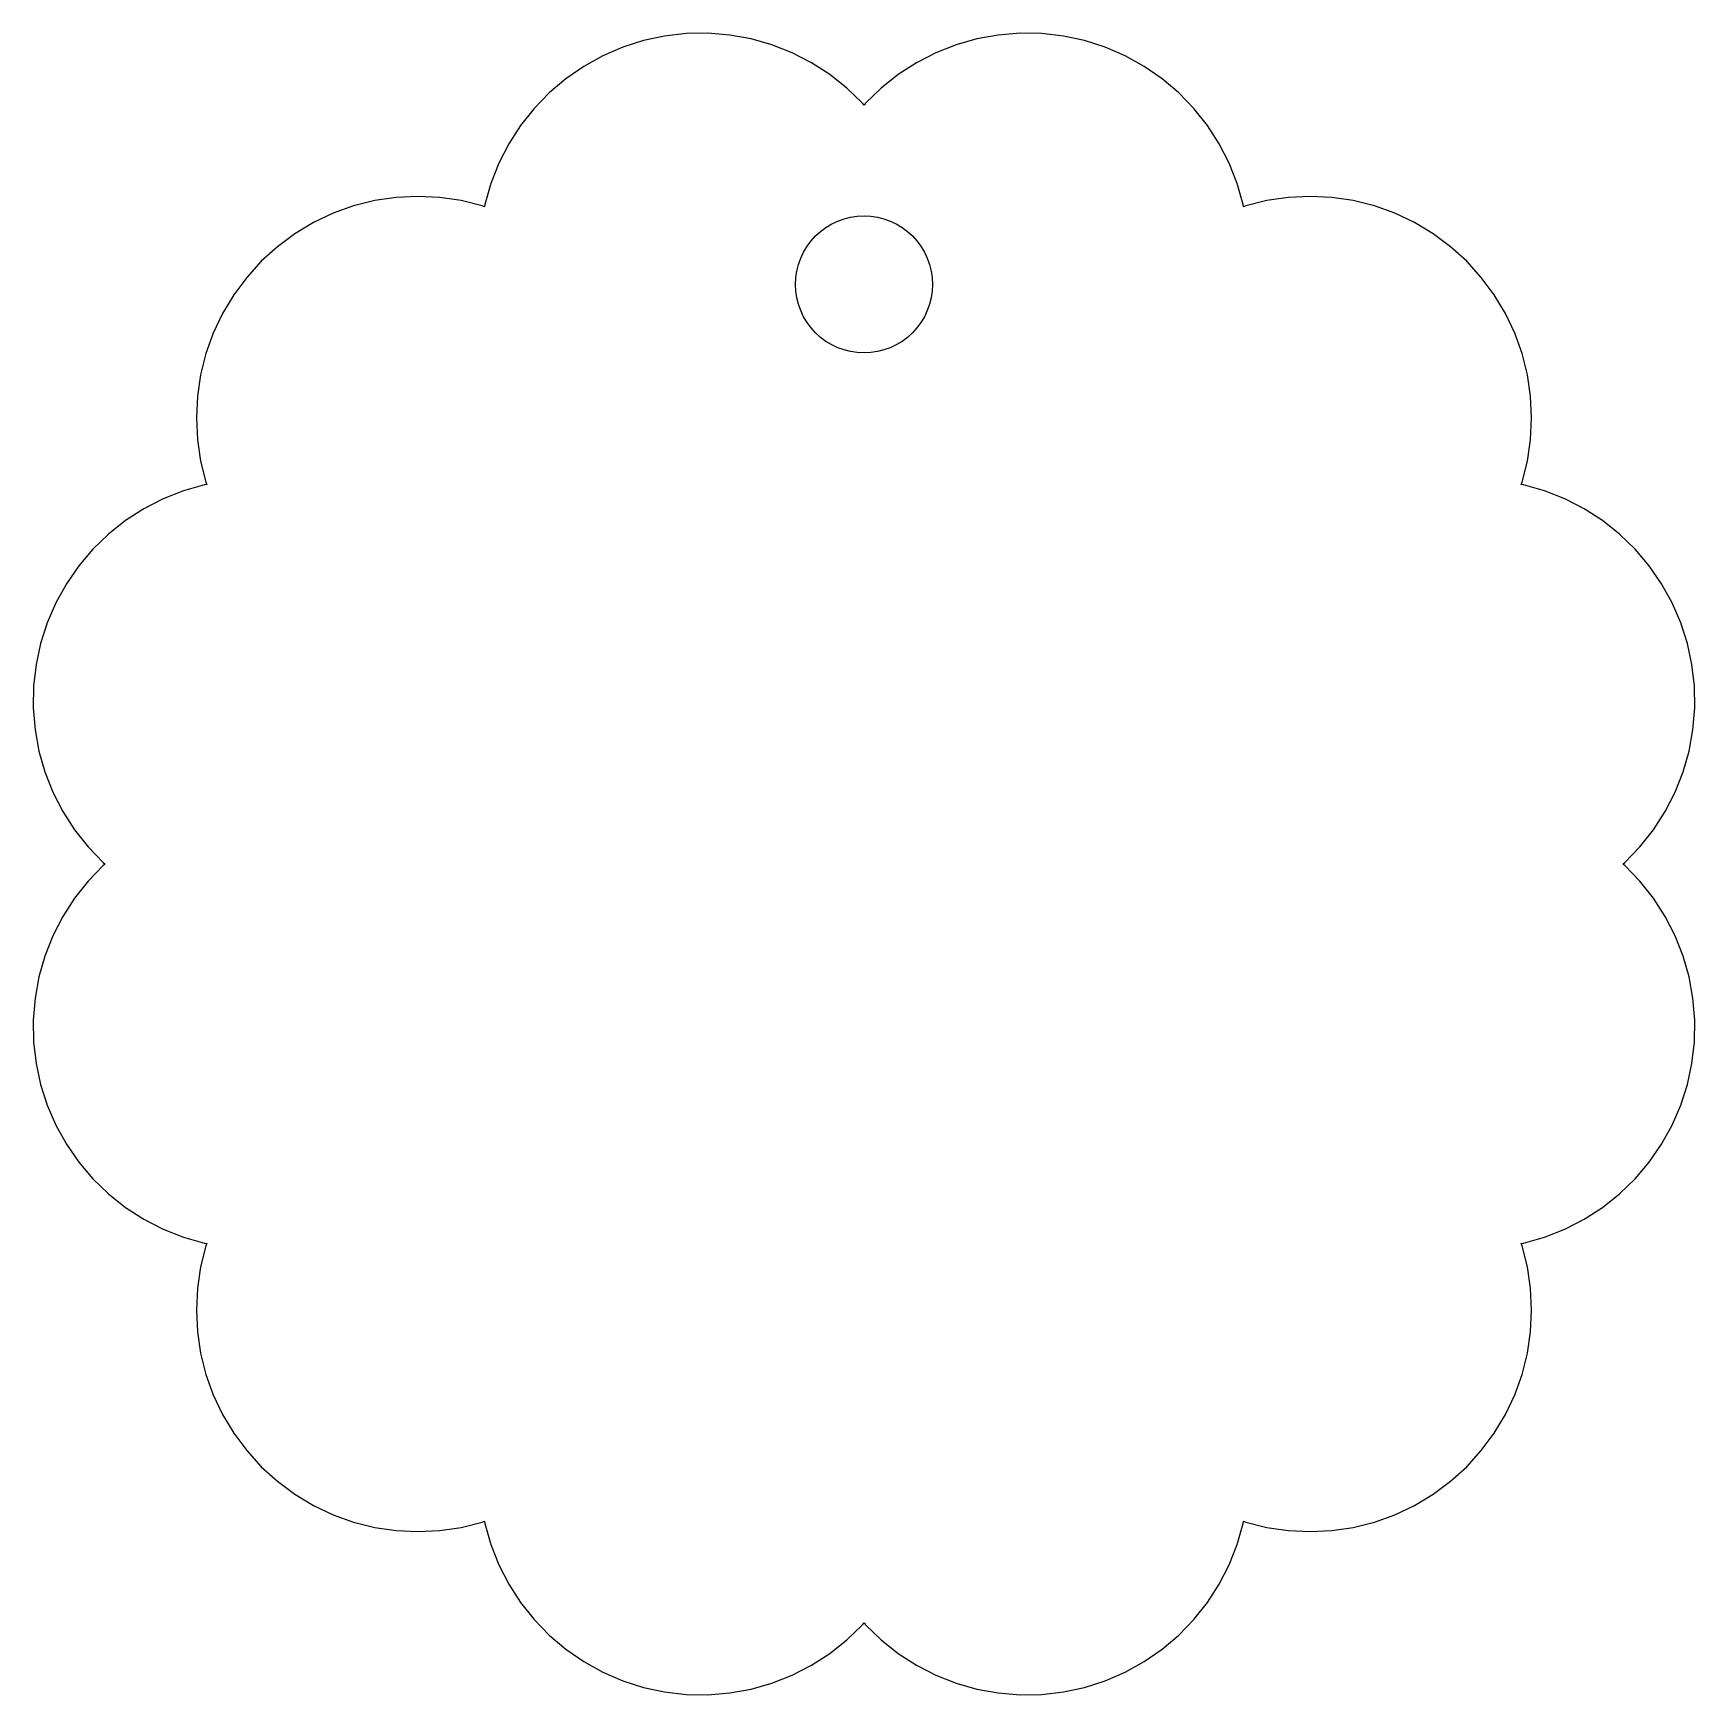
# Model space of a CAD drawing. Header units: metres. Extents: x -24.4 to 24.4, y -24.4 to 24.4.
import ezdxf

# ---------------------------------------------------------------- set-up
doc = ezdxf.new("R2010")
doc.units = ezdxf.units.M

msp = doc.modelspace()

# ---------------------------------------------------------------- linework, layer by layer
for p, q in [((-4.57547, 24.3661), (-5.21327, 24.3557)), ((-3.93973, 24.314), (-4.57547, 24.3661)), ((4.57547, 24.3661), (3.93973, 24.314)), ((5.21327, 24.3557), (4.57547, 24.3661)), ((-7.07777, 23.953), (-7.66302, 23.6993)), ((-6.47047, 24.1481), (-7.07777, 23.953)), ((-5.84697, 24.2828), (-6.47047, 24.1481)), ((-5.21327, 24.3557), (-5.84697, 24.2828)), ((-3.31215, 24.1998), (-3.93973, 24.314)), ((-2.69879, 24.0247), (-3.31215, 24.1998)), ((-2.10555, 23.7902), (-2.69879, 24.0247)), ((2.69879, 24.0247), (2.10555, 23.7902)), ((3.31215, 24.1998), (2.69879, 24.0247)), ((3.93973, 24.314), (3.31215, 24.1998)), ((5.84697, 24.2828), (5.21327, 24.3557)), ((6.47047, 24.1481), (5.84697, 24.2828)), ((7.07777, 23.953), (6.47047, 24.1481)), ((7.66302, 23.6993), (7.07777, 23.953)), ((-7.66302, 23.6993), (-8.22058, 23.3894)), ((-1.53815, 23.4988), (-2.10555, 23.7902)), ((-1.00204, 23.1531), (-1.53815, 23.4988)), ((1.53815, 23.4988), (1.00204, 23.1531)), ((2.10555, 23.7902), (1.53815, 23.4988)), ((8.22058, 23.3894), (7.66302, 23.6993)), ((-8.74509, 23.0264), (-9.23149, 22.6137)), ((-8.22058, 23.3894), (-8.74509, 23.0264)), ((-0.502396, 22.7566), (-1.00204, 23.1531)), ((1.00204, 23.1531), (0.502396, 22.7566)), ((8.74509, 23.0264), (8.22058, 23.3894)), ((9.23149, 22.6137), (8.74509, 23.0264)), ((-9.23149, 22.6137), (-9.67511, 22.1554)), ((-0.044022, 22.313), (-0.502396, 22.7566)), ((0.502396, 22.7566), (0.044022, 22.313)), ((9.67511, 22.1554), (9.23149, 22.6137)), ((-9.67511, 22.1554), (-10.0717, 21.6557)), ((0, 22.2611), (-0.044022, 22.313)), ((0.044022, 22.313), (0, 22.2611)), ((10.0717, 21.6557), (9.67511, 22.1554)), ((-10.0717, 21.6557), (-10.4173, 21.1196)), ((10.4173, 21.1196), (10.0717, 21.6557)), ((-10.4173, 21.1196), (-10.7088, 20.5522)), ((10.7088, 20.5522), (10.4173, 21.1196)), ((-10.7088, 20.5522), (-10.9432, 19.959)), ((10.9432, 19.959), (10.7088, 20.5522)), ((-13.7186, 19.5502), (-14.3495, 19.4566)), ((-13.0815, 19.5815), (-13.7186, 19.5502)), ((-12.4444, 19.5502), (-13.0815, 19.5815)), ((-11.8134, 19.4566), (-12.4444, 19.5502)), ((-10.9432, 19.959), (-11.1183, 19.3456)), ((11.1183, 19.3456), (10.9432, 19.959)), ((12.4444, 19.5502), (11.8134, 19.4566)), ((13.0815, 19.5815), (12.4444, 19.5502)), ((13.7186, 19.5502), (13.0815, 19.5815)), ((14.3495, 19.4566), (13.7186, 19.5502)), ((-15.5689, 19.0867), (-16.1456, 18.8139)), ((-14.9683, 19.3016), (-15.5689, 19.0867)), ((-14.3495, 19.4566), (-14.9683, 19.3016)), ((-11.1946, 19.3016), (-11.8134, 19.4566)), ((-11.1305, 19.2786), (-11.1946, 19.3016)), ((-11.1183, 19.3456), (-11.1305, 19.2786)), ((-0.197006, 19.0003), (0, 19.01)), ((0, 19.01), (0.197006, 19.0003)), ((11.1305, 19.2786), (11.1183, 19.3456)), ((11.1946, 19.3016), (11.1305, 19.2786)), ((11.8134, 19.4566), (11.1946, 19.3016)), ((14.9683, 19.3016), (14.3495, 19.4566)), ((15.5689, 19.0867), (14.9683, 19.3016)), ((16.1456, 18.8139), (15.5689, 19.0867)), ((-16.1456, 18.8139), (-16.6927, 18.486)), ((-1.42128, 18.4213), (-1.27512, 18.5537)), ((-1.27512, 18.5537), (-1.11668, 18.6712)), ((-1.11668, 18.6712), (-0.947495, 18.7727)), ((-0.947495, 18.7727), (-0.76918, 18.857)), ((-0.76918, 18.857), (-0.583466, 18.9234)), ((-0.583466, 18.9234), (-0.39212, 18.9714)), ((-0.39212, 18.9714), (-0.197006, 19.0003)), ((0.197006, 19.0003), (0.39212, 18.9714)), ((0.39212, 18.9714), (0.583466, 18.9234)), ((0.583466, 18.9234), (0.76918, 18.857)), ((0.76918, 18.857), (0.947495, 18.7727)), ((0.947495, 18.7727), (1.11668, 18.6712)), ((1.11668, 18.6712), (1.27512, 18.5537)), ((1.27512, 18.5537), (1.42128, 18.4213)), ((16.6927, 18.486), (16.1456, 18.8139)), ((-17.205, 18.106), (-17.6777, 17.6777)), ((-16.6927, 18.486), (-17.205, 18.106)), ((-1.77266, 17.9475), (-1.67125, 18.1167)), ((-1.67125, 18.1167), (-1.55374, 18.2751)), ((-1.55374, 18.2751), (-1.42128, 18.4213)), ((1.42128, 18.4213), (1.55374, 18.2751)), ((1.55374, 18.2751), (1.67125, 18.1167)), ((1.67125, 18.1167), (1.77266, 17.9475)), ((17.205, 18.106), (16.6927, 18.486)), ((17.6777, 17.6777), (17.205, 18.106)), ((-17.6777, 17.6777), (-18.106, 17.205)), ((-1.97137, 17.3921), (-1.92345, 17.5835)), ((-1.92345, 17.5835), (-1.85699, 17.7692)), ((-1.85699, 17.7692), (-1.77266, 17.9475)), ((1.77266, 17.9475), (1.85699, 17.7692)), ((1.85699, 17.7692), (1.92345, 17.5835)), ((1.92345, 17.5835), (1.97137, 17.3921)), ((18.106, 17.205), (17.6777, 17.6777)), ((-18.106, 17.205), (-18.486, 16.6927)), ((-2.00999, 17), (-2.00032, 17.197)), ((-2.00032, 17.197), (-1.97137, 17.3921)), ((1.97137, 17.3921), (2.00032, 17.197)), ((2.00032, 17.197), (2.00999, 17)), ((18.486, 16.6927), (18.106, 17.205)), ((-18.486, 16.6927), (-18.8139, 16.1456)), ((-2.00032, 16.803), (-2.00999, 17)), ((-1.97137, 16.6079), (-2.00032, 16.803)), ((-1.92345, 16.4165), (-1.97137, 16.6079)), ((1.97137, 16.6079), (1.92345, 16.4165)), ((2.00032, 16.803), (1.97137, 16.6079)), ((2.00999, 17), (2.00032, 16.803)), ((18.8139, 16.1456), (18.486, 16.6927)), ((-18.8139, 16.1456), (-19.0867, 15.5689)), ((-1.85699, 16.2308), (-1.92345, 16.4165)), ((-1.77266, 16.0525), (-1.85699, 16.2308)), ((1.85699, 16.2308), (1.77266, 16.0525)), ((1.92345, 16.4165), (1.85699, 16.2308)), ((19.0867, 15.5689), (18.8139, 16.1456)), ((-1.67125, 15.8833), (-1.77266, 16.0525)), ((-1.55374, 15.7249), (-1.67125, 15.8833)), ((-1.42128, 15.5787), (-1.55374, 15.7249)), ((1.55374, 15.7249), (1.42128, 15.5787)), ((1.67125, 15.8833), (1.55374, 15.7249)), ((1.77266, 16.0525), (1.67125, 15.8833)), ((-19.0867, 15.5689), (-19.3016, 14.9683)), ((-1.27512, 15.4462), (-1.42128, 15.5787)), ((-1.11668, 15.3287), (-1.27512, 15.4462)), ((-0.947495, 15.2273), (-1.11668, 15.3287)), ((-0.76918, 15.143), (-0.947495, 15.2273)), ((-0.583466, 15.0765), (-0.76918, 15.143)), ((0.76918, 15.143), (0.583466, 15.0765)), ((0.947495, 15.2273), (0.76918, 15.143)), ((1.11668, 15.3287), (0.947495, 15.2273)), ((1.27512, 15.4462), (1.11668, 15.3287)), ((1.42128, 15.5787), (1.27512, 15.4462)), ((19.3016, 14.9683), (19.0867, 15.5689)), ((-19.3016, 14.9683), (-19.4566, 14.3495)), ((-0.39212, 15.0286), (-0.583466, 15.0765)), ((-0.197006, 14.9997), (-0.39212, 15.0286)), ((0, 14.99), (-0.197006, 14.9997)), ((0.197006, 14.9997), (0, 14.99)), ((0.39212, 15.0286), (0.197006, 14.9997)), ((0.583466, 15.0765), (0.39212, 15.0286)), ((19.4566, 14.3495), (19.3016, 14.9683)), ((-19.4566, 14.3495), (-19.5502, 13.7186)), ((19.5502, 13.7186), (19.4566, 14.3495)), ((-19.5502, 13.7186), (-19.5815, 13.0815)), ((19.5815, 13.0815), (19.5502, 13.7186)), ((-19.5815, 13.0815), (-19.5502, 12.4444)), ((19.5502, 12.4444), (19.5815, 13.0815)), ((-19.5502, 12.4444), (-19.4566, 11.8134)), ((19.4566, 11.8134), (19.5502, 12.4444)), ((-19.4566, 11.8134), (-19.3016, 11.1946)), ((19.3016, 11.1946), (19.4566, 11.8134)), ((-19.959, 10.9432), (-20.5522, 10.7088)), ((-19.3456, 11.1183), (-19.959, 10.9432)), ((-19.2786, 11.1305), (-19.3456, 11.1183)), ((-19.3016, 11.1946), (-19.2786, 11.1305)), ((19.2786, 11.1305), (19.3016, 11.1946)), ((19.3456, 11.1183), (19.2786, 11.1305)), ((19.959, 10.9432), (19.3456, 11.1183)), ((20.5522, 10.7088), (19.959, 10.9432)), ((-21.1196, 10.4173), (-21.6557, 10.0717)), ((-20.5522, 10.7088), (-21.1196, 10.4173)), ((21.1196, 10.4173), (20.5522, 10.7088)), ((21.6557, 10.0717), (21.1196, 10.4173)), ((-21.6557, 10.0717), (-22.1554, 9.67511)), ((22.1554, 9.67511), (21.6557, 10.0717)), ((-22.1554, 9.67511), (-22.6137, 9.23149)), ((22.6137, 9.23149), (22.1554, 9.67511)), ((-22.6137, 9.23149), (-23.0264, 8.74509)), ((23.0264, 8.74509), (22.6137, 9.23149)), ((-23.0264, 8.74509), (-23.3894, 8.22058)), ((23.3894, 8.22058), (23.0264, 8.74509)), ((-23.3894, 8.22058), (-23.6993, 7.66302)), ((23.6993, 7.66302), (23.3894, 8.22058)), ((-23.6993, 7.66302), (-23.953, 7.07777)), ((23.953, 7.07777), (23.6993, 7.66302)), ((-23.953, 7.07777), (-24.1481, 6.47047)), ((24.1481, 6.47047), (23.953, 7.07777)), ((-24.1481, 6.47047), (-24.2828, 5.84697)), ((24.2828, 5.84697), (24.1481, 6.47047)), ((-24.2828, 5.84697), (-24.3557, 5.21327)), ((24.3557, 5.21327), (24.2828, 5.84697)), ((-24.3557, 5.21327), (-24.3661, 4.57547)), ((24.3661, 4.57547), (24.3557, 5.21327)), ((-24.3661, 4.57547), (-24.314, 3.93973)), ((24.314, 3.93973), (24.3661, 4.57547)), ((-24.314, 3.93973), (-24.1998, 3.31215)), ((24.1998, 3.31215), (24.314, 3.93973)), ((-24.1998, 3.31215), (-24.0247, 2.69879)), ((24.0247, 2.69879), (24.1998, 3.31215)), ((-24.0247, 2.69879), (-23.7902, 2.10555)), ((23.7902, 2.10555), (24.0247, 2.69879)), ((-23.7902, 2.10555), (-23.4988, 1.53815)), ((23.4988, 1.53815), (23.7902, 2.10555)), ((-23.4988, 1.53815), (-23.1531, 1.00204)), ((23.1531, 1.00204), (23.4988, 1.53815)), ((-23.1531, 1.00204), (-22.7566, 0.502396)), ((22.7566, 0.502396), (23.1531, 1.00204)), ((-22.7566, 0.502396), (-22.313, 0.044022)), ((22.313, 0.044022), (22.7566, 0.502396)), ((-22.313, 0.044022), (-22.2611, 0)), ((-22.2611, 0), (-22.313, -0.044022)), ((22.2611, 0), (22.313, 0.044022)), ((22.313, -0.044022), (22.2611, 0)), ((-22.313, -0.044022), (-22.7566, -0.502396)), ((22.7566, -0.502396), (22.313, -0.044022)), ((-22.7566, -0.502396), (-23.1531, -1.00204)), ((23.1531, -1.00204), (22.7566, -0.502396)), ((-23.1531, -1.00204), (-23.4988, -1.53815)), ((23.4988, -1.53815), (23.1531, -1.00204)), ((-23.4988, -1.53815), (-23.7902, -2.10555)), ((23.7902, -2.10555), (23.4988, -1.53815)), ((-23.7902, -2.10555), (-24.0247, -2.69879)), ((24.0247, -2.69879), (23.7902, -2.10555)), ((-24.0247, -2.69879), (-24.1998, -3.31215)), ((24.1998, -3.31215), (24.0247, -2.69879)), ((-24.1998, -3.31215), (-24.314, -3.93973)), ((24.314, -3.93973), (24.1998, -3.31215)), ((-24.314, -3.93973), (-24.3661, -4.57547)), ((24.3661, -4.57547), (24.314, -3.93973)), ((-24.3661, -4.57547), (-24.3557, -5.21327)), ((24.3557, -5.21327), (24.3661, -4.57547)), ((-24.3557, -5.21327), (-24.2828, -5.84697)), ((24.2828, -5.84697), (24.3557, -5.21327)), ((-24.2828, -5.84697), (-24.1481, -6.47047)), ((24.1481, -6.47047), (24.2828, -5.84697)), ((-24.1481, -6.47047), (-23.953, -7.07777)), ((23.953, -7.07777), (24.1481, -6.47047)), ((-23.953, -7.07777), (-23.6993, -7.66302)), ((23.6993, -7.66302), (23.953, -7.07777)), ((-23.6993, -7.66302), (-23.3894, -8.22058)), ((23.3894, -8.22058), (23.6993, -7.66302)), ((-23.3894, -8.22058), (-23.0264, -8.74509)), ((23.0264, -8.74509), (23.3894, -8.22058)), ((-23.0264, -8.74509), (-22.6137, -9.23149)), ((22.6137, -9.23149), (23.0264, -8.74509)), ((-22.6137, -9.23149), (-22.1554, -9.67511)), ((22.1554, -9.67511), (22.6137, -9.23149)), ((-22.1554, -9.67511), (-21.6557, -10.0717)), ((21.6557, -10.0717), (22.1554, -9.67511)), ((-21.6557, -10.0717), (-21.1196, -10.4173)), ((21.1196, -10.4173), (21.6557, -10.0717)), ((-21.1196, -10.4173), (-20.5522, -10.7088)), ((-20.5522, -10.7088), (-19.959, -10.9432)), ((19.959, -10.9432), (20.5522, -10.7088)), ((20.5522, -10.7088), (21.1196, -10.4173)), ((-19.959, -10.9432), (-19.3456, -11.1183)), ((-19.3016, -11.1946), (-19.4566, -11.8134)), ((-19.3456, -11.1183), (-19.2786, -11.1305)), ((-19.2786, -11.1305), (-19.3016, -11.1946)), ((19.2786, -11.1305), (19.3456, -11.1183)), ((19.3016, -11.1946), (19.2786, -11.1305)), ((19.4566, -11.8134), (19.3016, -11.1946)), ((19.3456, -11.1183), (19.959, -10.9432)), ((-19.4566, -11.8134), (-19.5502, -12.4444)), ((19.5502, -12.4444), (19.4566, -11.8134)), ((-19.5502, -12.4444), (-19.5815, -13.0815)), ((19.5815, -13.0815), (19.5502, -12.4444)), ((-19.5815, -13.0815), (-19.5502, -13.7186)), ((19.5502, -13.7186), (19.5815, -13.0815)), ((-19.5502, -13.7186), (-19.4566, -14.3495)), ((19.4566, -14.3495), (19.5502, -13.7186)), ((-19.4566, -14.3495), (-19.3016, -14.9683)), ((19.3016, -14.9683), (19.4566, -14.3495)), ((-19.3016, -14.9683), (-19.0867, -15.5689)), ((19.0867, -15.5689), (19.3016, -14.9683)), ((-19.0867, -15.5689), (-18.8139, -16.1456)), ((18.8139, -16.1456), (19.0867, -15.5689)), ((-18.8139, -16.1456), (-18.486, -16.6927)), ((18.486, -16.6927), (18.8139, -16.1456)), ((-18.486, -16.6927), (-18.106, -17.205)), ((18.106, -17.205), (18.486, -16.6927)), ((-18.106, -17.205), (-17.6777, -17.6777)), ((17.6777, -17.6777), (18.106, -17.205)), ((-17.6777, -17.6777), (-17.205, -18.106)), ((17.205, -18.106), (17.6777, -17.6777)), ((-17.205, -18.106), (-16.6927, -18.486)), ((-16.6927, -18.486), (-16.1456, -18.8139)), ((16.1456, -18.8139), (16.6927, -18.486)), ((16.6927, -18.486), (17.205, -18.106)), ((-16.1456, -18.8139), (-15.5689, -19.0867)), ((15.5689, -19.0867), (16.1456, -18.8139)), ((-15.5689, -19.0867), (-14.9683, -19.3016)), ((-14.9683, -19.3016), (-14.3495, -19.4566)), ((-14.3495, -19.4566), (-13.7186, -19.5502)), ((-12.4444, -19.5502), (-11.8134, -19.4566)), ((-11.8134, -19.4566), (-11.1946, -19.3016)), ((-11.1946, -19.3016), (-11.1305, -19.2786)), ((-11.1305, -19.2786), (-11.1183, -19.3456)), ((-11.1183, -19.3456), (-10.9432, -19.959)), ((10.9432, -19.959), (11.1183, -19.3456)), ((11.1183, -19.3456), (11.1305, -19.2786)), ((11.1305, -19.2786), (11.1946, -19.3016)), ((11.1946, -19.3016), (11.8134, -19.4566)), ((11.8134, -19.4566), (12.4444, -19.5502)), ((13.7186, -19.5502), (14.3495, -19.4566)), ((14.3495, -19.4566), (14.9683, -19.3016)), ((14.9683, -19.3016), (15.5689, -19.0867)), ((-13.7186, -19.5502), (-13.0815, -19.5815)), ((-13.0815, -19.5815), (-12.4444, -19.5502)), ((-10.9432, -19.959), (-10.7088, -20.5522)), ((10.7088, -20.5522), (10.9432, -19.959)), ((12.4444, -19.5502), (13.0815, -19.5815)), ((13.0815, -19.5815), (13.7186, -19.5502)), ((-10.7088, -20.5522), (-10.4173, -21.1196)), ((10.4173, -21.1196), (10.7088, -20.5522)), ((-10.4173, -21.1196), (-10.0717, -21.6557)), ((10.0717, -21.6557), (10.4173, -21.1196)), ((-10.0717, -21.6557), (-9.67511, -22.1554)), ((9.67511, -22.1554), (10.0717, -21.6557)), ((-9.67511, -22.1554), (-9.23149, -22.6137)), ((-0.502396, -22.7566), (-0.044022, -22.313)), ((-0.044022, -22.313), (0, -22.2611)), ((0, -22.2611), (0.044022, -22.313)), ((0.044022, -22.313), (0.502396, -22.7566)), ((9.23149, -22.6137), (9.67511, -22.1554)), ((-9.23149, -22.6137), (-8.74509, -23.0264)), ((-1.00204, -23.1531), (-0.502396, -22.7566)), ((0.502396, -22.7566), (1.00204, -23.1531)), ((8.74509, -23.0264), (9.23149, -22.6137)), ((-8.74509, -23.0264), (-8.22058, -23.3894)), ((-8.22058, -23.3894), (-7.66302, -23.6993)), ((-1.53815, -23.4988), (-1.00204, -23.1531)), ((1.00204, -23.1531), (1.53815, -23.4988)), ((7.66302, -23.6993), (8.22058, -23.3894)), ((8.22058, -23.3894), (8.74509, -23.0264)), ((-7.66302, -23.6993), (-7.07777, -23.953)), ((-2.69879, -24.0247), (-2.10555, -23.7902)), ((-2.10555, -23.7902), (-1.53815, -23.4988)), ((1.53815, -23.4988), (2.10555, -23.7902)), ((2.10555, -23.7902), (2.69879, -24.0247)), ((7.07777, -23.953), (7.66302, -23.6993)), ((-7.07777, -23.953), (-6.47047, -24.1481)), ((-6.47047, -24.1481), (-5.84697, -24.2828)), ((-5.84697, -24.2828), (-5.21327, -24.3557)), ((-5.21327, -24.3557), (-4.57547, -24.3661)), ((-4.57547, -24.3661), (-3.93973, -24.314)), ((-3.93973, -24.314), (-3.31215, -24.1998)), ((-3.31215, -24.1998), (-2.69879, -24.0247)), ((2.69879, -24.0247), (3.31215, -24.1998)), ((3.31215, -24.1998), (3.93973, -24.314)), ((3.93973, -24.314), (4.57547, -24.3661)), ((4.57547, -24.3661), (5.21327, -24.3557)), ((5.21327, -24.3557), (5.84697, -24.2828)), ((5.84697, -24.2828), (6.47047, -24.1481)), ((6.47047, -24.1481), (7.07777, -23.953))]:
    msp.add_line(p, q)

doc.saveas('drawing.dxf')
